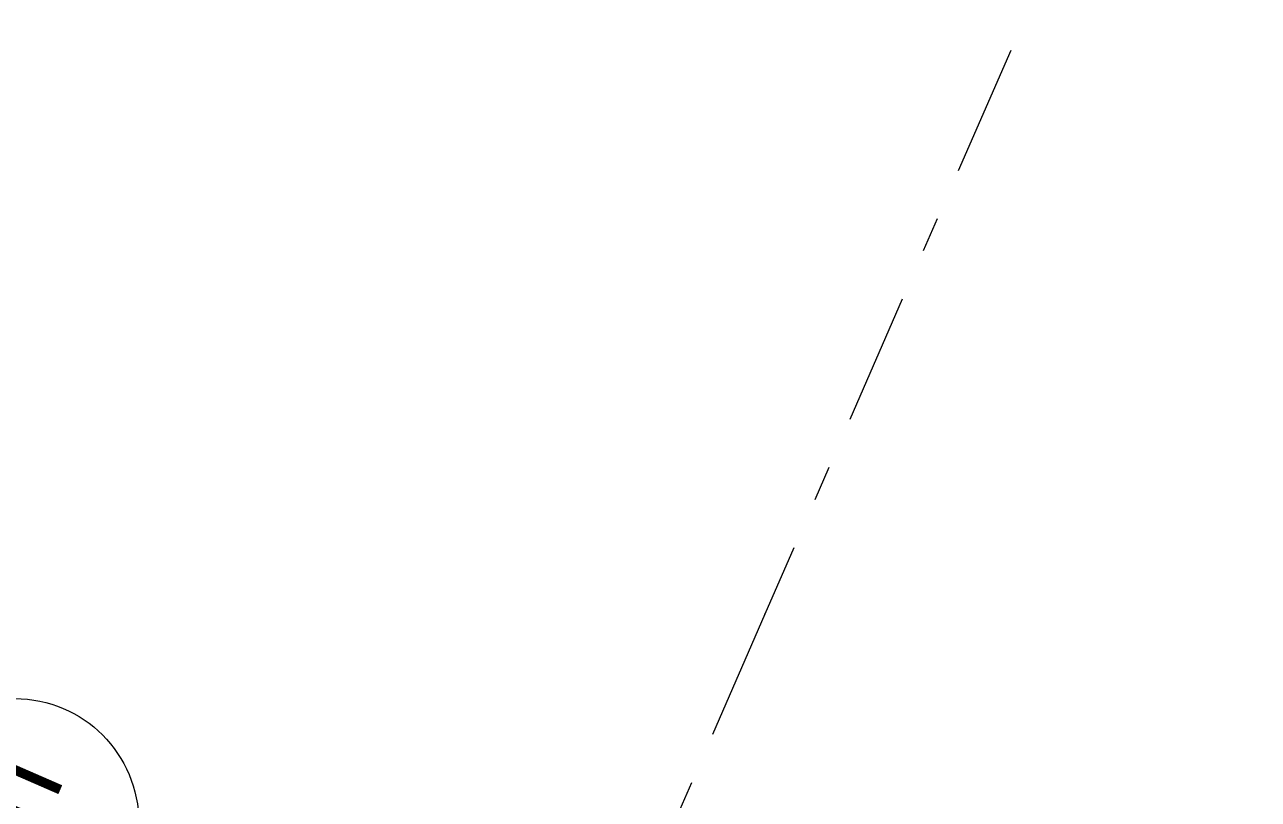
# Model space of a CAD drawing. Header units: millimetres. Extents: x -50172 to 90294, y -80883 to 956680.
# Drawn here: x 19399 to 24372, y -14034 to -10912 of the extents above; entities that cross this region are included whole.
import ezdxf
from ezdxf.enums import TextEntityAlignment as Align

# ---------------------------------------------------------------- set-up
doc = ezdxf.new("R2010")
doc.units = ezdxf.units.MM
doc.header["$MEASUREMENT"] = 0
doc.linetypes.add('Double Dashed', pattern=[1093.611073, 529.166651, -211.666656, 141.111112, -211.666656])
doc.layers.add('A-15-MG_Structural_Grid', color=7, linetype='Continuous')
doc.layers.add('New_A-15-MG_Structural_Grid_Phase_2', color=7, linetype='Continuous')
doc.layers.add('A-15-MG_Structural_Grid_Pen_No__163', color=7, linetype='Continuous', lineweight=0, true_color=0x750077)
doc.layers.add('New_A-15-MG_Structural_Grid_Phase_2_Pen_No__222', color=7, linetype='Continuous', lineweight=13, true_color=0x65af33)
doc.styles.add('GENERATED_STYLE_4', font='')
doc.styles.get('GENERATED_STYLE_4').set_extended_font_data('Swis721 BT')

# ---------------------------------------------------------------- blocks, each defined once
blk = doc.blocks.new('Standard grid marker')
at = {"layer": 'A-15-MG_Structural_Grid_Pen_No__163', "linetype": 'Double Dashed'}
for p, q in [((1000, 0), (29726, 0)), ((29726, 0), (30726, 0))]:
    blk.add_line(p, q, dxfattribs=at)
blk.add_point((29726, 0), dxfattribs=at)
blk.add_point((29726, 0), dxfattribs=at)
at = {"layer": 'A-15-MG_Structural_Grid_Pen_No__163', "style": 'GENERATED_STYLE_4'}
for tag, p in [('AC_MarkerText_1_0', (-500, 41.2)), ('AC_MarkerText_1_1', (31226, 41.2))]:
    blk.add_attdef(tag, text='', height=350, rotation=90, dxfattribs=at).set_placement(p, align=Align.MIDDLE_CENTER)
blk = doc.blocks.new('Standard grid marker_45')
at = {"layer": 'New_A-15-MG_Structural_Grid_Phase_2_Pen_No__222', "linetype": 'Continuous'}
blk.add_circle((-500, 0), 500, dxfattribs=at)
at = {"layer": 'New_A-15-MG_Structural_Grid_Phase_2_Pen_No__222', "style": 'GENERATED_STYLE_4'}
for tag, p in [('AC_MarkerText_1_0', (-500, 43.4)), ('AC_MarkerText_1_1', (33335.4, 43.4))]:
    blk.add_attdef(tag, text='', height=350, rotation=180, dxfattribs=at).set_placement(p, align=Align.MIDDLE_CENTER)

msp = doc.modelspace()

# ---------------------------------------------------------------- block references
at = {"layer": 'A-15-MG_Structural_Grid', "color": 8, "linetype": 'Continuous', "lineweight": 15, "zscale": 1000, "rotation": 246.440411583993}
msp.add_blockref('Standard grid marker', (34264.4, 13959.8), dxfattribs=at)
at = {"layer": 'New_A-15-MG_Structural_Grid_Phase_2', "color": 8, "linetype": 'Continuous', "lineweight": 15}
ref = msp.add_blockref('Standard grid marker_45', (18901.3, -13928.7), dxfattribs=dict(at, zscale=1000, rotation=156.4404115840001))
ref.add_attrib('AC_MarkerText_1', 'E', dxfattribs={"layer": 'New_A-15-MG_Structural_Grid_Phase_2_Pen_No__222', "color": 85, "true_color": 0x65af33, "height": 350, "rotation": 336.4404, "style": 'GENERATED_STYLE_4'}).set_placement((19359.6, -14085.2), align=Align.MIDDLE_CENTER)

doc.saveas('drawing.dxf')
